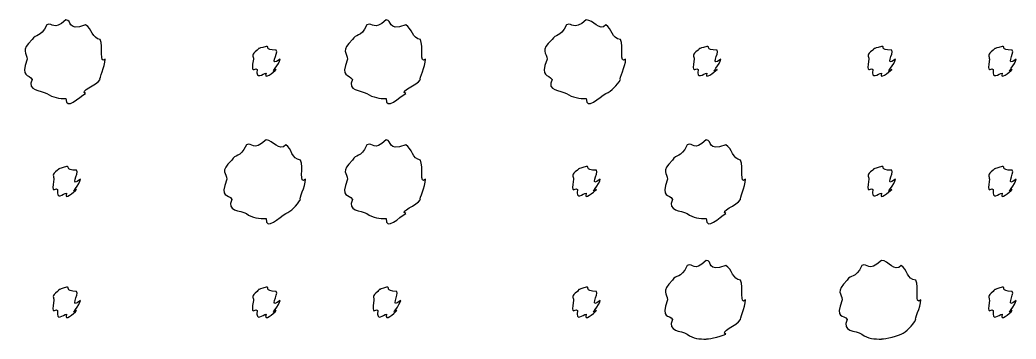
# Model space of a CAD drawing. Header units: millimetres. Extents: x -178 to -32, y 41 to 266.
# Drawn here: x -160.56 to -151.91, y 136.77 to 139.54 of the extents above; entities that cross this region are included whole.
import ezdxf

# ---------------------------------------------------------------- set-up
doc = ezdxf.new("R2010")
doc.units = ezdxf.units.MM
doc.layers.get('0').update_dxf_attribs({"linetype": 'CONTINUOUS'})

msp = doc.modelspace()

# ---------------------------------------------------------------- linework, layer by layer
at = {"color": 0}
for p, q in [((-160.164, 139.54), (-160.164, 139.54)), ((-157.381, 139.54), (-157.381, 139.54)), ((-155.641, 139.54), (-155.641, 139.54)), ((-158.423, 139.309), (-158.423, 139.309)), ((-154.594, 139.309), (-154.594, 139.309)), ((-153.075, 139.309), (-153.075, 139.309)), ((-152.027, 139.309), (-152.027, 139.309)), ((-158.423, 138.498), (-158.423, 138.498)), ((-157.381, 138.498), (-157.381, 138.498)), ((-154.599, 138.498), (-154.599, 138.498)), ((-160.158, 138.267), (-160.158, 138.267)), ((-155.641, 138.267), (-155.641, 138.267)), ((-153.075, 138.267), (-153.075, 138.267)), ((-152.027, 138.267), (-152.027, 138.267)), ((-154.599, 137.451), (-154.599, 137.451)), ((-153.075, 137.451), (-153.075, 137.451)), ((-160.158, 137.22), (-160.158, 137.22)), ((-158.423, 137.22), (-158.423, 137.22)), ((-157.376, 137.22), (-157.376, 137.22)), ((-155.641, 137.22), (-155.641, 137.22)), ((-152.027, 137.22), (-152.027, 137.22))]:
    msp.add_line(p, q, dxfattribs=at)
for points in [[(-160.329, 139.496), (-160.387, 139.38), (-160.425, 139.424), (-160.456, 139.369)], [(-160.164, 139.54), (-160.276, 139.438), (-160.274, 139.525), (-160.329, 139.496)], [(-159.992, 139.496), (-160.164, 139.438), (-160.104, 139.54), (-160.164, 139.54)], [(-159.866, 139.369), (-159.935, 139.38), (-159.937, 139.466), (-159.992, 139.496)], [(-157.547, 139.496), (-157.605, 139.38), (-157.643, 139.424), (-157.673, 139.369)], [(-157.381, 139.54), (-157.494, 139.438), (-157.491, 139.525), (-157.547, 139.496)], [(-157.21, 139.496), (-157.381, 139.438), (-157.322, 139.54), (-157.381, 139.54)], [(-157.083, 139.369), (-157.152, 139.38), (-157.155, 139.466), (-157.21, 139.496)], [(-155.812, 139.496), (-155.873, 139.38), (-155.908, 139.424), (-155.938, 139.369)], [(-155.641, 139.54), (-155.763, 139.438), (-155.756, 139.525), (-155.812, 139.496)], [(-155.47, 139.496), (-155.528, 139.438), (-155.581, 139.54), (-155.641, 139.54)], [(-155.343, 139.369), (-155.422, 139.38), (-155.417, 139.466), (-155.47, 139.496)], [(-160.456, 139.369), (-160.563, 139.27), (-160.5, 139.256), (-160.5, 139.198)], [(-159.822, 139.198), (-159.877, 139.151), (-159.835, 139.314), (-159.866, 139.369)], [(-158.423, 139.309), (-158.517, 139.284), (-158.478, 139.297), (-158.5, 139.276)], [(-158.335, 139.276), (-158.45, 139.284), (-158.386, 139.309), (-158.423, 139.309)], [(-157.673, 139.369), (-157.781, 139.27), (-157.717, 139.256), (-157.717, 139.198)], [(-157.039, 139.198), (-157.094, 139.151), (-157.053, 139.314), (-157.083, 139.369)], [(-155.938, 139.369), (-156.05, 139.27), (-155.982, 139.256), (-155.982, 139.198)], [(-155.299, 139.198), (-155.359, 139.151), (-155.313, 139.314), (-155.343, 139.369)], [(-154.594, 139.309), (-154.683, 139.284), (-154.649, 139.297), (-154.67, 139.276)], [(-154.505, 139.276), (-154.617, 139.284), (-154.556, 139.309), (-154.594, 139.309)], [(-153.075, 139.309), (-153.168, 139.284), (-153.13, 139.297), (-153.152, 139.276)], [(-152.987, 139.276), (-153.102, 139.284), (-153.037, 139.309), (-153.075, 139.309)], [(-152.027, 139.309), (-152.117, 139.284), (-152.083, 139.297), (-152.105, 139.276)], [(-151.939, 139.276), (-152.051, 139.284), (-151.99, 139.309), (-152.027, 139.309)], [(-158.5, 139.276), (-158.561, 139.24), (-158.533, 139.227), (-158.533, 139.198)], [(-158.302, 139.198), (-158.406, 139.123), (-158.313, 139.253), (-158.335, 139.276)], [(-154.67, 139.276), (-154.727, 139.24), (-154.704, 139.227), (-154.704, 139.198)], [(-154.472, 139.198), (-154.573, 139.123), (-154.483, 139.253), (-154.505, 139.276)], [(-153.152, 139.276), (-153.212, 139.24), (-153.185, 139.227), (-153.185, 139.198)], [(-152.954, 139.198), (-153.058, 139.123), (-152.964, 139.253), (-152.987, 139.276)], [(-152.105, 139.276), (-152.161, 139.24), (-152.138, 139.227), (-152.138, 139.198)], [(-151.906, 139.198), (-152.007, 139.123), (-151.917, 139.253), (-151.939, 139.276)], [(-160.5, 139.198), (-160.563, 139.03), (-160.485, 139.077), (-160.456, 139.022)], [(-159.866, 139.022), (-159.877, 139.03), (-159.822, 139.135), (-159.822, 139.198)], [(-158.533, 139.198), (-158.561, 139.057), (-158.522, 139.132), (-158.5, 139.11)], [(-158.335, 139.11), (-158.406, 139.057), (-158.302, 139.161), (-158.302, 139.198)], [(-157.717, 139.198), (-157.781, 139.03), (-157.702, 139.077), (-157.673, 139.022)], [(-157.083, 139.022), (-157.094, 139.03), (-157.039, 139.135), (-157.039, 139.198)], [(-155.982, 139.198), (-156.05, 139.03), (-155.967, 139.077), (-155.938, 139.022)], [(-155.343, 139.022), (-155.359, 139.03), (-155.299, 139.135), (-155.299, 139.198)], [(-154.704, 139.198), (-154.727, 139.057), (-154.693, 139.132), (-154.67, 139.11)], [(-154.505, 139.11), (-154.573, 139.057), (-154.472, 139.161), (-154.472, 139.198)], [(-153.185, 139.198), (-153.212, 139.057), (-153.174, 139.132), (-153.152, 139.11)], [(-152.987, 139.11), (-153.058, 139.057), (-152.954, 139.161), (-152.954, 139.198)], [(-152.138, 139.198), (-152.161, 139.057), (-152.127, 139.132), (-152.105, 139.11)], [(-151.939, 139.11), (-152.007, 139.057), (-151.906, 139.161), (-151.906, 139.198)], [(-158.5, 139.11), (-158.517, 139.012), (-158.452, 139.077), (-158.423, 139.077)], [(-158.423, 139.077), (-158.45, 139.012), (-158.357, 139.088), (-158.335, 139.11)], [(-154.67, 139.11), (-154.683, 139.012), (-154.622, 139.077), (-154.594, 139.077)], [(-154.594, 139.077), (-154.617, 139.012), (-154.527, 139.088), (-154.505, 139.11)], [(-153.152, 139.11), (-153.168, 139.012), (-153.104, 139.077), (-153.075, 139.077)], [(-153.075, 139.077), (-153.102, 139.012), (-153.009, 139.088), (-152.987, 139.11)], [(-152.105, 139.11), (-152.117, 139.012), (-152.056, 139.077), (-152.027, 139.077)], [(-152.027, 139.077), (-152.051, 139.012), (-151.961, 139.088), (-151.939, 139.11)], [(-160.456, 139.022), (-160.505, 138.924), (-160.384, 138.93), (-160.329, 138.901)], [(-159.992, 138.901), (-160.053, 138.924), (-159.895, 138.97), (-159.866, 139.022)], [(-157.673, 139.022), (-157.723, 138.924), (-157.602, 138.93), (-157.547, 138.901)], [(-157.21, 138.901), (-157.271, 138.924), (-157.112, 138.97), (-157.083, 139.022)], [(-155.938, 139.022), (-155.991, 138.924), (-155.867, 138.93), (-155.812, 138.901)], [(-155.47, 138.901), (-155.422, 138.924), (-155.376, 138.97), (-155.343, 139.022)], [(-160.329, 138.901), (-160.276, 138.865), (-160.219, 138.857), (-160.164, 138.857)], [(-160.164, 138.857), (-160.164, 138.748), (-160.048, 138.87), (-159.992, 138.901)], [(-157.547, 138.901), (-157.494, 138.865), (-157.436, 138.857), (-157.381, 138.857)], [(-157.381, 138.857), (-157.381, 138.748), (-157.266, 138.87), (-157.21, 138.901)], [(-155.812, 138.901), (-155.763, 138.865), (-155.698, 138.857), (-155.641, 138.857)], [(-155.641, 138.857), (-155.646, 138.748), (-155.525, 138.87), (-155.47, 138.901)], [(-158.594, 138.454), (-158.656, 138.333), (-158.69, 138.38), (-158.721, 138.322)], [(-158.423, 138.498), (-158.546, 138.391), (-158.539, 138.483), (-158.594, 138.454)], [(-158.252, 138.454), (-158.31, 138.391), (-158.364, 138.498), (-158.423, 138.498)], [(-158.125, 138.322), (-158.204, 138.333), (-158.2, 138.424), (-158.252, 138.454)], [(-157.547, 138.454), (-157.605, 138.333), (-157.643, 138.38), (-157.673, 138.322)], [(-157.381, 138.498), (-157.494, 138.391), (-157.491, 138.483), (-157.547, 138.454)], [(-157.21, 138.454), (-157.381, 138.391), (-157.322, 138.498), (-157.381, 138.498)], [(-157.083, 138.322), (-157.152, 138.333), (-157.155, 138.424), (-157.21, 138.454)], [(-154.764, 138.454), (-154.822, 138.333), (-154.861, 138.38), (-154.891, 138.322)], [(-154.599, 138.498), (-154.712, 138.391), (-154.709, 138.483), (-154.764, 138.454)], [(-154.428, 138.454), (-154.599, 138.391), (-154.54, 138.498), (-154.599, 138.498)], [(-154.301, 138.322), (-154.37, 138.333), (-154.373, 138.424), (-154.428, 138.454)], [(-160.158, 138.267), (-160.248, 138.237), (-160.213, 138.256), (-160.235, 138.234)], [(-160.07, 138.234), (-160.181, 138.237), (-160.121, 138.267), (-160.158, 138.267)], [(-158.721, 138.322), (-158.832, 138.219), (-158.765, 138.212), (-158.765, 138.157)], [(-158.081, 138.157), (-158.142, 138.102), (-158.095, 138.267), (-158.125, 138.322)], [(-157.673, 138.322), (-157.781, 138.219), (-157.717, 138.212), (-157.717, 138.157)], [(-157.039, 138.157), (-157.094, 138.102), (-157.053, 138.267), (-157.083, 138.322)], [(-155.641, 138.267), (-155.734, 138.237), (-155.696, 138.256), (-155.718, 138.234)], [(-155.552, 138.234), (-155.668, 138.237), (-155.604, 138.267), (-155.641, 138.267)], [(-154.891, 138.322), (-154.999, 138.219), (-154.935, 138.212), (-154.935, 138.157)], [(-154.257, 138.157), (-154.312, 138.102), (-154.271, 138.267), (-154.301, 138.322)], [(-153.075, 138.267), (-153.168, 138.237), (-153.13, 138.256), (-153.152, 138.234)], [(-152.987, 138.234), (-153.102, 138.237), (-153.037, 138.267), (-153.075, 138.267)], [(-152.027, 138.267), (-152.117, 138.237), (-152.083, 138.256), (-152.105, 138.234)], [(-151.939, 138.234), (-152.051, 138.237), (-151.99, 138.267), (-152.027, 138.267)], [(-160.235, 138.234), (-160.292, 138.193), (-160.268, 138.186), (-160.268, 138.157)], [(-160.037, 138.157), (-160.137, 138.075), (-160.048, 138.212), (-160.07, 138.234)], [(-155.718, 138.234), (-155.779, 138.193), (-155.751, 138.186), (-155.751, 138.157)], [(-155.52, 138.157), (-155.624, 138.075), (-155.531, 138.212), (-155.552, 138.234)], [(-153.152, 138.234), (-153.212, 138.193), (-153.185, 138.186), (-153.185, 138.157)], [(-152.954, 138.157), (-153.058, 138.075), (-152.964, 138.212), (-152.987, 138.234)], [(-152.105, 138.234), (-152.161, 138.193), (-152.138, 138.186), (-152.138, 138.157)], [(-151.906, 138.157), (-152.007, 138.075), (-151.917, 138.212), (-151.939, 138.234)], [(-160.268, 138.157), (-160.292, 138.009), (-160.257, 138.091), (-160.235, 138.068)], [(-160.07, 138.068), (-160.137, 138.009), (-160.037, 138.12), (-160.037, 138.157)], [(-158.765, 138.157), (-158.832, 137.983), (-158.75, 138.035), (-158.721, 137.98)], [(-158.125, 137.98), (-158.142, 137.983), (-158.081, 138.093), (-158.081, 138.157)], [(-157.717, 138.157), (-157.781, 137.983), (-157.702, 138.035), (-157.673, 137.98)], [(-157.083, 137.98), (-157.094, 137.983), (-157.039, 138.093), (-157.039, 138.157)], [(-155.751, 138.157), (-155.779, 138.009), (-155.74, 138.091), (-155.718, 138.068)], [(-155.552, 138.068), (-155.624, 138.009), (-155.52, 138.12), (-155.52, 138.157)], [(-154.935, 138.157), (-154.999, 137.983), (-154.92, 138.035), (-154.891, 137.98)], [(-154.301, 137.98), (-154.312, 137.983), (-154.257, 138.093), (-154.257, 138.157)], [(-153.185, 138.157), (-153.212, 138.009), (-153.174, 138.091), (-153.152, 138.068)], [(-152.987, 138.068), (-153.058, 138.009), (-152.954, 138.12), (-152.954, 138.157)], [(-152.138, 138.157), (-152.161, 138.009), (-152.127, 138.091), (-152.105, 138.068)], [(-151.939, 138.068), (-152.007, 138.009), (-151.906, 138.12), (-151.906, 138.157)], [(-160.235, 138.068), (-160.248, 137.965), (-160.187, 138.035), (-160.158, 138.035)], [(-160.158, 138.035), (-160.181, 137.965), (-160.092, 138.047), (-160.07, 138.068)], [(-155.718, 138.068), (-155.734, 137.965), (-155.67, 138.035), (-155.641, 138.035)], [(-155.641, 138.035), (-155.668, 137.965), (-155.575, 138.047), (-155.552, 138.068)], [(-153.152, 138.068), (-153.168, 137.965), (-153.104, 138.035), (-153.075, 138.035)], [(-153.075, 138.035), (-153.102, 137.965), (-153.009, 138.047), (-152.987, 138.068)], [(-152.105, 138.068), (-152.117, 137.965), (-152.056, 138.035), (-152.027, 138.035)], [(-152.027, 138.035), (-152.051, 137.965), (-151.961, 138.047), (-151.939, 138.068)], [(-158.721, 137.98), (-158.773, 137.877), (-158.649, 137.888), (-158.594, 137.859)], [(-158.252, 137.859), (-158.204, 137.877), (-158.158, 137.928), (-158.125, 137.98)], [(-157.673, 137.98), (-157.723, 137.877), (-157.602, 137.888), (-157.547, 137.859)], [(-157.21, 137.859), (-157.271, 137.877), (-157.112, 137.928), (-157.083, 137.98)], [(-154.891, 137.98), (-154.941, 137.877), (-154.819, 137.888), (-154.764, 137.859)], [(-154.428, 137.859), (-154.489, 137.877), (-154.33, 137.928), (-154.301, 137.98)], [(-158.594, 137.859), (-158.546, 137.818), (-158.481, 137.815), (-158.423, 137.815)], [(-158.423, 137.815), (-158.429, 137.7), (-158.307, 137.829), (-158.252, 137.859)], [(-157.547, 137.859), (-157.494, 137.818), (-157.436, 137.815), (-157.381, 137.815)], [(-157.381, 137.815), (-157.381, 137.7), (-157.266, 137.829), (-157.21, 137.859)], [(-154.764, 137.859), (-154.712, 137.818), (-154.654, 137.815), (-154.599, 137.815)], [(-154.599, 137.815), (-154.599, 137.7), (-154.483, 137.829), (-154.428, 137.859)], [(-154.764, 137.407), (-154.822, 137.282), (-154.861, 137.335), (-154.891, 137.28)], [(-154.599, 137.451), (-154.712, 137.341), (-154.709, 137.436), (-154.764, 137.407)], [(-154.428, 137.407), (-154.599, 137.341), (-154.54, 137.451), (-154.599, 137.451)], [(-154.301, 137.28), (-154.37, 137.282), (-154.373, 137.377), (-154.428, 137.407)], [(-153.246, 137.407), (-153.308, 137.282), (-153.342, 137.335), (-153.373, 137.28)], [(-153.075, 137.451), (-153.197, 137.341), (-153.191, 137.436), (-153.246, 137.407)], [(-152.904, 137.407), (-152.962, 137.341), (-153.016, 137.451), (-153.075, 137.451)], [(-152.777, 137.28), (-152.856, 137.282), (-152.852, 137.377), (-152.904, 137.407)], [(-160.158, 137.22), (-160.248, 137.186), (-160.213, 137.206), (-160.235, 137.181)], [(-160.07, 137.181), (-160.181, 137.186), (-160.121, 137.22), (-160.158, 137.22)], [(-158.423, 137.22), (-158.517, 137.186), (-158.478, 137.206), (-158.5, 137.181)], [(-158.335, 137.181), (-158.45, 137.186), (-158.386, 137.22), (-158.423, 137.22)], [(-157.376, 137.22), (-157.465, 137.186), (-157.431, 137.206), (-157.453, 137.181)], [(-157.287, 137.181), (-157.399, 137.186), (-157.339, 137.22), (-157.376, 137.22)], [(-155.641, 137.22), (-155.734, 137.186), (-155.696, 137.206), (-155.718, 137.181)], [(-155.552, 137.181), (-155.668, 137.186), (-155.604, 137.22), (-155.641, 137.22)], [(-154.891, 137.28), (-154.999, 137.171), (-154.935, 137.167), (-154.935, 137.109)], [(-154.257, 137.109), (-154.312, 137.054), (-154.271, 137.225), (-154.301, 137.28)], [(-153.373, 137.28), (-153.484, 137.171), (-153.417, 137.167), (-153.417, 137.109)], [(-152.733, 137.109), (-152.794, 137.054), (-152.747, 137.225), (-152.777, 137.28)], [(-152.027, 137.22), (-152.117, 137.186), (-152.083, 137.206), (-152.105, 137.181)], [(-151.939, 137.181), (-152.051, 137.186), (-151.99, 137.22), (-152.027, 137.22)], [(-160.235, 137.181), (-160.292, 137.138), (-160.268, 137.133), (-160.268, 137.104)], [(-160.037, 137.104), (-160.137, 137.021), (-160.048, 137.159), (-160.07, 137.181)], [(-158.5, 137.181), (-158.561, 137.138), (-158.533, 137.133), (-158.533, 137.104)], [(-158.302, 137.104), (-158.406, 137.021), (-158.313, 137.159), (-158.335, 137.181)], [(-157.453, 137.181), (-157.509, 137.138), (-157.486, 137.133), (-157.486, 137.104)], [(-157.254, 137.104), (-157.355, 137.021), (-157.266, 137.159), (-157.287, 137.181)], [(-155.718, 137.181), (-155.779, 137.138), (-155.751, 137.133), (-155.751, 137.104)], [(-155.52, 137.104), (-155.624, 137.021), (-155.531, 137.159), (-155.552, 137.181)], [(-152.105, 137.181), (-152.161, 137.138), (-152.138, 137.133), (-152.138, 137.104)], [(-151.906, 137.104), (-152.007, 137.021), (-151.917, 137.159), (-151.939, 137.181)], [(-160.268, 137.104), (-160.292, 136.958), (-160.257, 137.04), (-160.235, 137.016)], [(-160.07, 137.016), (-160.137, 136.958), (-160.037, 137.071), (-160.037, 137.104)], [(-158.533, 137.104), (-158.561, 136.958), (-158.522, 137.04), (-158.5, 137.016)], [(-158.335, 137.016), (-158.406, 136.958), (-158.302, 137.071), (-158.302, 137.104)], [(-157.486, 137.104), (-157.509, 136.958), (-157.475, 137.04), (-157.453, 137.016)], [(-157.287, 137.016), (-157.355, 136.958), (-157.254, 137.071), (-157.254, 137.104)], [(-155.751, 137.104), (-155.779, 136.958), (-155.74, 137.04), (-155.718, 137.016)], [(-155.552, 137.016), (-155.624, 136.958), (-155.52, 137.071), (-155.52, 137.104)], [(-154.935, 137.109), (-154.999, 136.933), (-154.92, 136.989), (-154.891, 136.938)], [(-154.301, 136.938), (-154.312, 136.933), (-154.257, 137.046), (-154.257, 137.109)], [(-153.417, 137.109), (-153.484, 136.933), (-153.402, 136.989), (-153.373, 136.938)], [(-152.777, 136.938), (-152.794, 136.933), (-152.733, 137.046), (-152.733, 137.109)], [(-152.138, 137.104), (-152.161, 136.958), (-152.127, 137.04), (-152.105, 137.016)], [(-151.939, 137.016), (-152.007, 136.958), (-151.906, 137.071), (-151.906, 137.104)], [(-160.235, 137.016), (-160.248, 136.911), (-160.187, 136.983), (-160.158, 136.983)], [(-160.158, 136.983), (-160.181, 136.911), (-160.092, 136.993), (-160.07, 137.016)], [(-158.5, 137.016), (-158.517, 136.911), (-158.452, 136.983), (-158.423, 136.983)], [(-158.423, 136.983), (-158.45, 136.911), (-158.357, 136.993), (-158.335, 137.016)], [(-157.453, 137.016), (-157.465, 136.911), (-157.405, 136.983), (-157.376, 136.983)], [(-157.376, 136.983), (-157.399, 136.911), (-157.31, 136.993), (-157.287, 137.016)], [(-155.718, 137.016), (-155.734, 136.911), (-155.67, 136.983), (-155.641, 136.983)], [(-155.641, 136.983), (-155.668, 136.911), (-155.575, 136.993), (-155.552, 137.016)], [(-152.105, 137.016), (-152.117, 136.911), (-152.056, 136.983), (-152.027, 136.983)], [(-152.027, 136.983), (-152.051, 136.911), (-151.961, 136.993), (-151.939, 137.016)], [(-154.891, 136.938), (-154.941, 136.829), (-154.819, 136.845), (-154.764, 136.812)], [(-154.428, 136.812), (-154.489, 136.829), (-154.33, 136.886), (-154.301, 136.938)], [(-153.373, 136.938), (-153.425, 136.829), (-153.301, 136.845), (-153.246, 136.812)], [(-152.904, 136.812), (-152.856, 136.829), (-152.81, 136.886), (-152.777, 136.938)], [(-154.764, 136.812), (-154.712, 136.768), (-154.654, 136.768), (-154.599, 136.768)], [(-154.599, 136.768), (-154.599, 136.768), (-154.483, 136.781), (-154.428, 136.812)], [(-153.246, 136.812), (-153.197, 136.768), (-153.133, 136.768), (-153.075, 136.768)], [(-153.075, 136.768), (-153.08, 136.768), (-152.959, 136.781), (-152.904, 136.812)]]:
    msp.add_open_spline(points, degree=3, dxfattribs=at)

doc.saveas('drawing.dxf')
